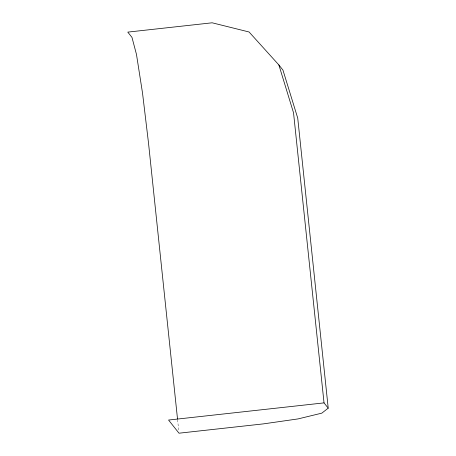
<?xml version="1.0" encoding="UTF-8"?>
<svg xmlns="http://www.w3.org/2000/svg" width="456" height="456" viewBox="0 0 456 456"><rect width="100%" height="100%" fill="white"/><g stroke="black" fill="none" stroke-linecap="round" stroke-linejoin="round"><path stroke-width="0.34" stroke-dasharray="2.28 1.71" d="M177.595 419.759L178.786 431.08"/><path stroke-width="0.68" d="M328.217 408.154L321.822 413.147L298.082 418.904L263.368 423.886L179.008 433.2L168.56 420.044L324.028 402.882L328.217 408.154L297.734 118.121L282.948 70.081L278.873 64.951L249.079 31.988L212.143 22.8L127.783 32.114L131.972 37.381L136.481 54.441L142.54 93.161L148.525 143.167L177.521 419.053M278.873 64.951L293.544 112.849L324.028 402.882"/></g></svg>
